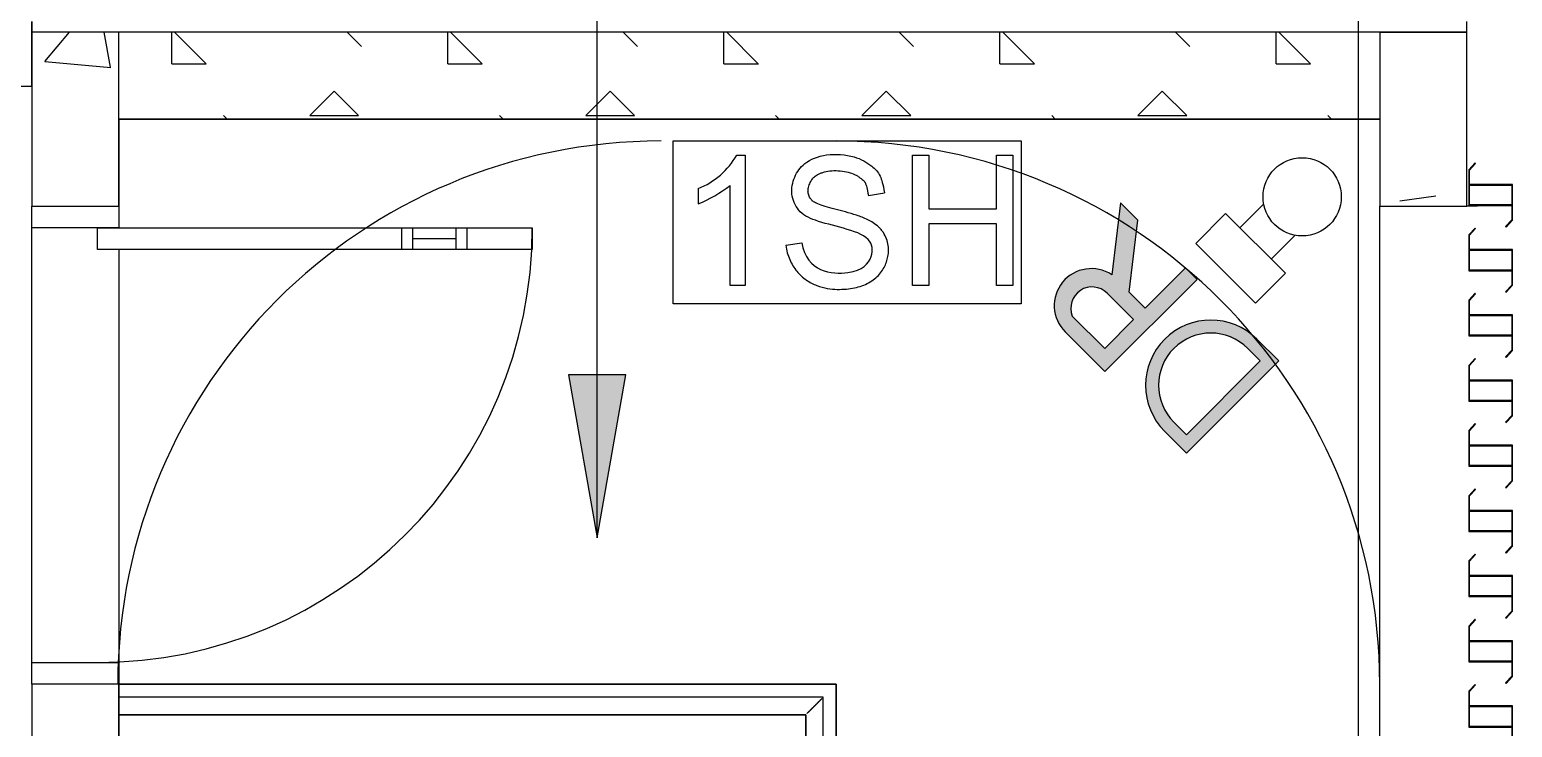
# Model space of a CAD drawing. Header units: millimetres. Extents: x -145636 to 131102, y -135903 to -7470.
# Drawn here: x 68039 to 71450, y -47922 to -46317 of the extents above; entities that cross this region are included whole.
import ezdxf

# ---------------------------------------------------------------- set-up
doc = ezdxf.new("R2010")
doc.units = ezdxf.units.MM
doc.layers.add('M_ARCHI', color=8, linetype='Continuous')

# ---------------------------------------------------------------- blocks, each defined once
blk = doc.blocks.new('RF Archi 21.10.2024')
at = {"layer": 'M_ARCHI'}
h = blk.add_hatch(color=8, dxfattribs=at)
h.paths.add_polyline_path([(-95493.3, -63484.7), (-95543.6, -63434.5), (-95574.6, -63410.6), (-95610.8, -63395.7), (-95649.6, -63390.5), (-95688.5, -63395.7), (-95724.6, -63410.6), (-95755.7, -63434.5), (-95780.9, -63468.9), (-95794.5, -63501.7), (-95799.6, -63540.5), (-95794.5, -63579.4), (-95779.6, -63615.5), (-95755.7, -63646.6), (-95705.5, -63696.9), (-95586, -63577.4)])
h.paths.add_polyline_path([(-95535.8, -63484.7), (-95705.5, -63654.4), (-95734.5, -63625.4), (-95753.6, -63600.5), (-95765.6, -63571.6), (-95769.6, -63540.5), (-95765.6, -63509.5), (-95753.6, -63480.5), (-95734.5, -63455.7), (-95709.6, -63436.6), (-95680.7, -63424.6), (-95649.6, -63420.5), (-95618.6, -63424.6), (-95586, -63439.5), (-95564.8, -63455.7)])
h.paths.add_polyline_path([(-95681.1, -63296.9), (-95708, -63270.1), (-95800.8, -63362.9), (-95837.7, -63326), (-95817.4, -63160.7), (-95857.2, -63120.9), (-95877.5, -63286.2), (-95896.1, -63277), (-95916.5, -63272.5), (-95937.3, -63273.1), (-95957.3, -63278.8), (-95975.4, -63289.1), (-95990.4, -63303.5), (-96001.5, -63321.1), (-96008, -63340.9), (-96009.5, -63361.7), (-96005.9, -63382.2), (-95997.5, -63401.3), (-95984.7, -63417.7), (-95893.3, -63509.1), (-95853.1, -63468.9)])
h.paths.add_polyline_path([(-95827.3, -63389.4), (-95893.6, -63455.7), (-95968.1, -63381.2), (-95971.1, -63369.5), (-95971.2, -63357.4), (-95968.3, -63345.6), (-95962.5, -63334.9), (-95954.4, -63326), (-95944.2, -63319.3), (-95932.8, -63315.4), (-95920.7, -63314.3), (-95908.8, -63316.3), (-95897.7, -63321.2), (-95888.1, -63328.6)])
blk.add_hatch(color=8, dxfattribs=at).paths.add_polyline_path([(-97061.2, -63891.5), (-96995.1, -63516.5), (-97127.3, -63516.5)])
blk.add_hatch(color=8, dxfattribs=at).paths.add_polyline_path([(-97061.2, -63891.5), (-96995.1, -63516.5), (-97127.3, -63516.5)])
at = {"layer": 'M_ARCHI', "color": 8}
for p, q in [((-95311, -25375.2), (-95311, -128210.3)), ((-97061.2, -63891.5), (-97061.2, -62016.9)), ((-97061.2, -63891.5), (-97061.2, -62016.9)), ((-98361, -62703.5), (-98361, -62928.5)), ((-98361, -62853.5), (-98361, -62703.5)), ((-95061, -62728.5), (-95061, -62703.5)), ((-95261, -62728.5), (-98361, -62728.5)), ((-98161, -62728.5), (-98361, -62728.5)), ((-98361, -62728.5), (-98361, -63128.5)), ((-98161, -63128.5), (-98161, -62728.5)), ((-95261, -62728.5), (-95061, -62728.5)), ((-95061, -62728.5), (-95261, -62728.5)), ((-95261, -62728.5), (-95261, -63128.5)), ((-95061, -63128.5), (-95061, -62728.5)), ((-95061, -63128.5), (-95061, -62728.5)), ((-98361, -62853.5), (-102236, -62853.5)), ((-98361, -62928.5), (-98361, -63128.5)), ((-98161, -62928.5), (-95261, -62928.5)), ((-98161, -63128.5), (-98161, -62928.5)), ((-95261, -62928.5), (-98161, -62928.5)), ((-98161, -62928.5), (-98161, -63178.5)), ((-95261, -62928.5), (-98161, -62928.5)), ((-95261, -62928.5), (-95261, -63128.5)), ((-96886, -63353.5), (-96886, -62978.5)), ((-96886, -62978.5), (-96086, -62978.5)), ((-96086, -62978.5), (-96086, -63353.5)), ((-96739.9, -63010.9), (-96720.5, -63010.9)), ((-96720.5, -63010.9), (-96720.5, -63310.9)), ((-96336, -63310.9), (-96336, -63010.9)), ((-96336, -63010.9), (-96298.5, -63010.9)), ((-96298.5, -63010.9), (-96298.5, -63134.6)), ((-96142.2, -63134.6), (-96142.2, -63010.9)), ((-96142.2, -63010.9), (-96104.7, -63010.9)), ((-96104.7, -63010.9), (-96104.7, -63310.9)), ((-95041.7, -63028.9), (-95056, -63044.7)), ((-95056, -63044.7), (-95056, -63126.9)), ((-95056, -63044.7), (-95056, -63044.7)), ((-95054.5, -63045.3), (-95040.6, -63030)), ((-95054.5, -63078.5), (-95054.5, -63045.3)), ((-95054.5, -63045.3), (-95054.5, -63045.3)), ((-95040.6, -63030), (-95041.7, -63028.9)), ((-95041.7, -63028.9), (-95041.7, -63028.9)), ((-95040.6, -63030), (-95040.6, -63030)), ((-96828.4, -63088.1), (-96828.4, -63123.4)), ((-96755.1, -63310.9), (-96755.1, -63081.1)), ((-94956, -63078.5), (-95054.5, -63078.5)), ((-95054.5, -63078.5), (-95054.5, -63078.5)), ((-95054.5, -63080), (-94957.5, -63080)), ((-95054.5, -63125.4), (-95054.5, -63080)), ((-95054.5, -63080), (-95054.5, -63080)), ((-94957.5, -63080), (-94957.5, -63125.4)), ((-94957.5, -63080), (-94957.5, -63080)), ((-94956, -63160.6), (-94956, -63078.5)), ((-94956, -63078.5), (-94956, -63078.5)), ((-96437.2, -63104.2), (-96400.2, -63097.7)), ((-95857.2, -63120.9), (-95877.5, -63286.2)), ((-95817.4, -63160.7), (-95857.2, -63120.9)), ((-95528, -63123.3), (-95582.7, -63178)), ((-94957.5, -63125.4), (-95054.5, -63125.4)), ((-95054.5, -63125.4), (-95054.5, -63125.4)), ((-94957.5, -63125.4), (-94957.5, -63125.4)), ((-98361, -63128.5), (-98161, -63128.5)), ((-98361, -64228.5), (-98361, -63128.5)), ((-98361, -63128.5), (-98161, -63128.5)), ((-98361, -63128.5), (-98161, -63128.5)), ((-98361, -63178.5), (-98361, -63128.5)), ((-98361, -63128.5), (-98161, -63128.5)), ((-98161, -63128.5), (-98161, -63178.5)), ((-96298.5, -63134.6), (-96142.2, -63134.6)), ((-95684.4, -63214.2), (-95615.5, -63145.2)), ((-95615.5, -63145.2), (-95477.8, -63283)), ((-95261, -70213.5), (-95261, -63128.5)), ((-95261, -63128.5), (-95061, -63128.5)), ((-95036, -63128.5), (-95061, -63128.5)), ((-95056, -63126.9), (-94957.5, -63126.9)), ((-95056, -63126.9), (-95056, -63126.9)), ((-94957.5, -63126.9), (-94957.5, -63160.1)), ((-94957.5, -63126.9), (-94957.5, -63126.9)), ((-98161, -63178.5), (-98361, -63178.5)), ((-98210.2, -63228.5), (-98210.2, -63178.5)), ((-98210.2, -63178.5), (-97210.2, -63178.5)), ((-97510.2, -63228.5), (-97510.2, -63178.5)), ((-97485.2, -63228.5), (-97485.2, -63178.5)), ((-97385.2, -63228.5), (-97385.2, -63178.5)), ((-97360.2, -63228.5), (-97360.2, -63178.5)), ((-97210.2, -63178.5), (-97210.2, -63228.5)), ((-96298.5, -63169.5), (-96298.5, -63310.9)), ((-96142.2, -63169.5), (-96298.5, -63169.5)), ((-96142.2, -63310.9), (-96142.2, -63169.5)), ((-95837.7, -63326), (-95817.4, -63160.7)), ((-95041.7, -63178.9), (-95056, -63194.7)), ((-95054.5, -63195.3), (-95040.6, -63180)), ((-95040.6, -63180), (-95041.7, -63178.9)), ((-95041.7, -63178.9), (-95041.7, -63178.9)), ((-95040.6, -63180), (-95040.6, -63180)), ((-94957.5, -63160.1), (-94971.5, -63175.5)), ((-94971.5, -63175.5), (-94970.4, -63176.5)), ((-94971.5, -63175.5), (-94971.5, -63175.5)), ((-94970.4, -63176.5), (-94956, -63160.6)), ((-94970.4, -63176.5), (-94970.4, -63176.5)), ((-94957.5, -63160.1), (-94957.5, -63160.1)), ((-94956, -63160.6), (-94956, -63160.6)), ((-97385.2, -63203.5), (-97485.2, -63203.5)), ((-96627.3, -63218.5), (-96590.3, -63212.7)), ((-95546.7, -63351.9), (-95684.4, -63214.2)), ((-95455.8, -63195.4), (-95510.5, -63250.2)), ((-95056, -63194.7), (-95056, -63276.9)), ((-95056, -63194.7), (-95056, -63194.7)), ((-95054.5, -63228.5), (-95054.5, -63195.3)), ((-95054.5, -63195.3), (-95054.5, -63195.3)), ((-97210.2, -63228.5), (-98210.2, -63228.5)), ((-98161, -63228.5), (-98161, -64603.5)), ((-94956, -63228.5), (-95054.5, -63228.5)), ((-95054.5, -63228.5), (-95054.5, -63228.5)), ((-95054.5, -63230), (-94957.5, -63230)), ((-95054.5, -63275.4), (-95054.5, -63230)), ((-95054.5, -63230), (-95054.5, -63230)), ((-94957.5, -63230), (-94957.5, -63275.4)), ((-94957.5, -63230), (-94957.5, -63230)), ((-94956, -63310.6), (-94956, -63228.5)), ((-94956, -63228.5), (-94956, -63228.5)), ((-95708, -63270.1), (-95800.8, -63362.9)), ((-95681.1, -63296.9), (-95708, -63270.1)), ((-95546.7, -63351.9), (-95477.8, -63283)), ((-95056, -63276.9), (-94957.5, -63276.9)), ((-95056, -63276.9), (-95056, -63276.9)), ((-94957.5, -63275.4), (-95054.5, -63275.4)), ((-95054.5, -63275.4), (-95054.5, -63275.4)), ((-94957.5, -63275.4), (-94957.5, -63275.4)), ((-94957.5, -63276.9), (-94957.5, -63310.1)), ((-94957.5, -63276.9), (-94957.5, -63276.9)), ((-96720.5, -63310.9), (-96755.1, -63310.9)), ((-96298.5, -63310.9), (-96336, -63310.9)), ((-96104.7, -63310.9), (-96142.2, -63310.9)), ((-95893.3, -63509.1), (-95681.1, -63296.9)), ((-95888.1, -63328.6), (-95827.3, -63389.4)), ((-95800.8, -63362.9), (-95837.7, -63326)), ((-95041.7, -63328.9), (-95056, -63344.7)), ((-95054.5, -63345.3), (-95040.6, -63330)), ((-95040.6, -63330), (-95041.7, -63328.9)), ((-95041.7, -63328.9), (-95041.7, -63328.9)), ((-95040.6, -63330), (-95040.6, -63330)), ((-94957.5, -63310.1), (-94971.5, -63325.5)), ((-94971.5, -63325.5), (-94970.4, -63326.5)), ((-94971.5, -63325.5), (-94971.5, -63325.5)), ((-94970.4, -63326.5), (-94956, -63310.6)), ((-94970.4, -63326.5), (-94970.4, -63326.5)), ((-94957.5, -63310.1), (-94957.5, -63310.1)), ((-94956, -63310.6), (-94956, -63310.6)), ((-96086, -63353.5), (-96886, -63353.5)), ((-95056, -63344.7), (-95056, -63426.9)), ((-95056, -63344.7), (-95056, -63344.7)), ((-95054.5, -63378.5), (-95054.5, -63345.3)), ((-95054.5, -63345.3), (-95054.5, -63345.3)), ((-95893.6, -63455.7), (-95968.1, -63381.2)), ((-95827.3, -63389.4), (-95893.6, -63455.7)), ((-94956, -63378.5), (-95054.5, -63378.5)), ((-95054.5, -63378.5), (-95054.5, -63378.5)), ((-95054.5, -63380), (-94957.5, -63380)), ((-95054.5, -63425.4), (-95054.5, -63380)), ((-95054.5, -63380), (-95054.5, -63380)), ((-94957.5, -63380), (-94957.5, -63425.4)), ((-94957.5, -63380), (-94957.5, -63380)), ((-94956, -63460.6), (-94956, -63378.5)), ((-94956, -63378.5), (-94956, -63378.5)), ((-95984.7, -63417.7), (-95893.3, -63509.1)), ((-95056, -63426.9), (-94957.5, -63426.9)), ((-95056, -63426.9), (-95056, -63426.9)), ((-94957.5, -63425.4), (-95054.5, -63425.4)), ((-95054.5, -63425.4), (-95054.5, -63425.4)), ((-94957.5, -63425.4), (-94957.5, -63425.4)), ((-94957.5, -63426.9), (-94957.5, -63460.1)), ((-94957.5, -63426.9), (-94957.5, -63426.9)), ((-95564.8, -63455.7), (-95535.8, -63484.7)), ((-95493.3, -63484.7), (-95543.6, -63434.5)), ((-94957.5, -63460.1), (-94971.5, -63475.5)), ((-94970.4, -63476.5), (-94956, -63460.6)), ((-94957.5, -63460.1), (-94957.5, -63460.1)), ((-94956, -63460.6), (-94956, -63460.6)), ((-95535.8, -63484.7), (-95705.5, -63654.4)), ((-95705.5, -63696.9), (-95493.3, -63484.7)), ((-95041.7, -63478.9), (-95056, -63494.7)), ((-95056, -63494.7), (-95056, -63576.9)), ((-95056, -63494.7), (-95056, -63494.7)), ((-95054.5, -63495.3), (-95040.6, -63480)), ((-95054.5, -63528.5), (-95054.5, -63495.3)), ((-95054.5, -63495.3), (-95054.5, -63495.3)), ((-95040.6, -63480), (-95041.7, -63478.9)), ((-95041.7, -63478.9), (-95041.7, -63478.9)), ((-95040.6, -63480), (-95040.6, -63480)), ((-94971.5, -63475.5), (-94970.4, -63476.5)), ((-94971.5, -63475.5), (-94971.5, -63475.5)), ((-94970.4, -63476.5), (-94970.4, -63476.5)), ((-96995.1, -63516.5), (-97127.3, -63516.5)), ((-97127.3, -63516.5), (-97061.2, -63891.5)), ((-96995.1, -63516.5), (-97127.3, -63516.5)), ((-97127.3, -63516.5), (-97061.2, -63891.5)), ((-97061.2, -63891.5), (-96995.1, -63516.5)), ((-97061.2, -63891.5), (-96995.1, -63516.5)), ((-94956, -63528.5), (-95054.5, -63528.5)), ((-95054.5, -63528.5), (-95054.5, -63528.5)), ((-95054.5, -63530), (-94957.5, -63530)), ((-95054.5, -63575.4), (-95054.5, -63530)), ((-95054.5, -63530), (-95054.5, -63530)), ((-94957.5, -63530), (-94957.5, -63575.4)), ((-94957.5, -63530), (-94957.5, -63530)), ((-94956, -63610.6), (-94956, -63528.5)), ((-94956, -63528.5), (-94956, -63528.5)), ((-95056, -63576.9), (-94957.5, -63576.9)), ((-95056, -63576.9), (-95056, -63576.9)), ((-94957.5, -63575.4), (-95054.5, -63575.4)), ((-95054.5, -63575.4), (-95054.5, -63575.4)), ((-94957.5, -63575.4), (-94957.5, -63575.4)), ((-94957.5, -63576.9), (-94957.5, -63610.1)), ((-94957.5, -63576.9), (-94957.5, -63576.9)), ((-95705.5, -63654.4), (-95734.5, -63625.4)), ((-95041.7, -63628.9), (-95056, -63644.7)), ((-95054.5, -63645.3), (-95040.6, -63630)), ((-95040.6, -63630), (-95041.7, -63628.9)), ((-95041.7, -63628.9), (-95041.7, -63628.9)), ((-95040.6, -63630), (-95040.6, -63630)), ((-94957.5, -63610.1), (-94971.5, -63625.5)), ((-94971.5, -63625.5), (-94970.4, -63626.5)), ((-94971.5, -63625.5), (-94971.5, -63625.5)), ((-94970.4, -63626.5), (-94956, -63610.6)), ((-94970.4, -63626.5), (-94970.4, -63626.5)), ((-94957.5, -63610.1), (-94957.5, -63610.1)), ((-94956, -63610.6), (-94956, -63610.6)), ((-95755.7, -63646.6), (-95705.5, -63696.9)), ((-95056, -63644.7), (-95056, -63726.9)), ((-95056, -63644.7), (-95056, -63644.7)), ((-95054.5, -63678.5), (-95054.5, -63645.3)), ((-95054.5, -63645.3), (-95054.5, -63645.3)), ((-94956, -63678.5), (-95054.5, -63678.5)), ((-95054.5, -63678.5), (-95054.5, -63678.5)), ((-95054.5, -63680), (-94957.5, -63680)), ((-95054.5, -63725.4), (-95054.5, -63680)), ((-95054.5, -63680), (-95054.5, -63680)), ((-94957.5, -63680), (-94957.5, -63725.4)), ((-94957.5, -63680), (-94957.5, -63680)), ((-94956, -63760.6), (-94956, -63678.5)), ((-94956, -63678.5), (-94956, -63678.5)), ((-95056, -63726.9), (-94957.5, -63726.9)), ((-95056, -63726.9), (-95056, -63726.9)), ((-94957.5, -63725.4), (-95054.5, -63725.4)), ((-95054.5, -63725.4), (-95054.5, -63725.4)), ((-94957.5, -63725.4), (-94957.5, -63725.4)), ((-94957.5, -63726.9), (-94957.5, -63760.1)), ((-94957.5, -63726.9), (-94957.5, -63726.9)), ((-94957.5, -63760.1), (-94971.5, -63775.5)), ((-94970.4, -63776.5), (-94956, -63760.6)), ((-94957.5, -63760.1), (-94957.5, -63760.1)), ((-94956, -63760.6), (-94956, -63760.6)), ((-95041.7, -63778.9), (-95056, -63794.7)), ((-95056, -63794.7), (-95056, -63876.9)), ((-95056, -63794.7), (-95056, -63794.7)), ((-95054.5, -63795.3), (-95040.6, -63780)), ((-95054.5, -63828.5), (-95054.5, -63795.3)), ((-95054.5, -63795.3), (-95054.5, -63795.3)), ((-95040.6, -63780), (-95041.7, -63778.9)), ((-95041.7, -63778.9), (-95041.7, -63778.9)), ((-95040.6, -63780), (-95040.6, -63780)), ((-94971.5, -63775.5), (-94970.4, -63776.5)), ((-94971.5, -63775.5), (-94971.5, -63775.5)), ((-94970.4, -63776.5), (-94970.4, -63776.5)), ((-94956, -63828.5), (-95054.5, -63828.5)), ((-95054.5, -63828.5), (-95054.5, -63828.5)), ((-95054.5, -63830), (-94957.5, -63830)), ((-95054.5, -63875.4), (-95054.5, -63830)), ((-95054.5, -63830), (-95054.5, -63830)), ((-94957.5, -63830), (-94957.5, -63875.4)), ((-94957.5, -63830), (-94957.5, -63830)), ((-94956, -63910.6), (-94956, -63828.5)), ((-94956, -63828.5), (-94956, -63828.5)), ((-94957.5, -63875.4), (-95054.5, -63875.4)), ((-95054.5, -63875.4), (-95054.5, -63875.4)), ((-94957.5, -63875.4), (-94957.5, -63875.4)), ((-95056, -63876.9), (-94957.5, -63876.9)), ((-95056, -63876.9), (-95056, -63876.9)), ((-94957.5, -63910.1), (-94971.5, -63925.5)), ((-94957.5, -63876.9), (-94957.5, -63910.1)), ((-94957.5, -63876.9), (-94957.5, -63876.9)), ((-94957.5, -63910.1), (-94957.5, -63910.1)), ((-95041.7, -63928.9), (-95056, -63944.7)), ((-95054.5, -63945.3), (-95040.6, -63930)), ((-95040.6, -63930), (-95041.7, -63928.9)), ((-95041.7, -63928.9), (-95041.7, -63928.9)), ((-95040.6, -63930), (-95040.6, -63930)), ((-94971.5, -63925.5), (-94970.4, -63926.5)), ((-94971.5, -63925.5), (-94971.5, -63925.5)), ((-94970.4, -63926.5), (-94956, -63910.6)), ((-94970.4, -63926.5), (-94970.4, -63926.5)), ((-94956, -63910.6), (-94956, -63910.6)), ((-95056, -63944.7), (-95056, -64026.9)), ((-95056, -63944.7), (-95056, -63944.7)), ((-95054.5, -63978.5), (-95054.5, -63945.3)), ((-95054.5, -63945.3), (-95054.5, -63945.3)), ((-94956, -63978.5), (-95054.5, -63978.5)), ((-95054.5, -63978.5), (-95054.5, -63978.5)), ((-95054.5, -63980), (-94957.5, -63980)), ((-95054.5, -64025.4), (-95054.5, -63980)), ((-95054.5, -63980), (-95054.5, -63980)), ((-94957.5, -63980), (-94957.5, -64025.4)), ((-94957.5, -63980), (-94957.5, -63980)), ((-94956, -64060.6), (-94956, -63978.5)), ((-94956, -63978.5), (-94956, -63978.5)), ((-95056, -64026.9), (-94957.5, -64026.9)), ((-95056, -64026.9), (-95056, -64026.9)), ((-94957.5, -64025.4), (-95054.5, -64025.4)), ((-95054.5, -64025.4), (-95054.5, -64025.4)), ((-94957.5, -64025.4), (-94957.5, -64025.4)), ((-94957.5, -64026.9), (-94957.5, -64060.1)), ((-94957.5, -64026.9), (-94957.5, -64026.9)), ((-95041.7, -64078.9), (-95056, -64094.7)), ((-95054.5, -64095.3), (-95040.6, -64080)), ((-95040.6, -64080), (-95041.7, -64078.9)), ((-95041.7, -64078.9), (-95041.7, -64078.9)), ((-95040.6, -64080), (-95040.6, -64080)), ((-94957.5, -64060.1), (-94971.5, -64075.5)), ((-94971.5, -64075.5), (-94970.4, -64076.5)), ((-94971.5, -64075.5), (-94971.5, -64075.5)), ((-94970.4, -64076.5), (-94956, -64060.6)), ((-94970.4, -64076.5), (-94970.4, -64076.5)), ((-94957.5, -64060.1), (-94957.5, -64060.1)), ((-94956, -64060.6), (-94956, -64060.6)), ((-95056, -64094.7), (-95056, -64176.9)), ((-95056, -64094.7), (-95056, -64094.7)), ((-95054.5, -64128.5), (-95054.5, -64095.3)), ((-95054.5, -64095.3), (-95054.5, -64095.3)), ((-94956, -64128.5), (-95054.5, -64128.5)), ((-95054.5, -64128.5), (-95054.5, -64128.5)), ((-95054.5, -64130), (-94957.5, -64130)), ((-95054.5, -64175.4), (-95054.5, -64130)), ((-95054.5, -64130), (-95054.5, -64130)), ((-94957.5, -64130), (-94957.5, -64175.4)), ((-94957.5, -64130), (-94957.5, -64130)), ((-94956, -64210.6), (-94956, -64128.5)), ((-94956, -64128.5), (-94956, -64128.5)), ((-98361, -64178.5), (-98161, -64178.5)), ((-98361, -64228.5), (-98361, -64178.5)), ((-98161, -64178.5), (-98161, -64228.5)), ((-95056, -64176.9), (-94957.5, -64176.9)), ((-95056, -64176.9), (-95056, -64176.9)), ((-94957.5, -64175.4), (-95054.5, -64175.4)), ((-95054.5, -64175.4), (-95054.5, -64175.4)), ((-94957.5, -64175.4), (-94957.5, -64175.4)), ((-94957.5, -64176.9), (-94957.5, -64210.1)), ((-94957.5, -64176.9), (-94957.5, -64176.9)), ((-98161, -64199.4), (-98161, -64474.4)), ((-94957.5, -64210.1), (-94971.5, -64225.5)), ((-94970.4, -64226.5), (-94956, -64210.6)), ((-94957.5, -64210.1), (-94957.5, -64210.1)), ((-94956, -64210.6), (-94956, -64210.6)), ((-98161, -64228.5), (-98361, -64228.5)), ((-98361, -64228.5), (-98361, -70413.5)), ((-98161, -64228.5), (-98361, -64228.5)), ((-98161, -64228.5), (-98361, -64228.5)), ((-98161, -68013.5), (-98161, -64228.5)), ((-98161, -64228.5), (-96511, -64228.5)), ((-98161, -64328.5), (-98161, -64228.5)), ((-96511, -64228.5), (-98161, -64228.5)), ((-96911, -64228.5), (-96511, -64228.5)), ((-96511, -64228.5), (-96911, -64228.5)), ((-96511, -64228.5), (-96511, -64603.5)), ((-96511, -64228.5), (-96511, -64603.5)), ((-96511, -64603.5), (-96511, -64228.5)), ((-96511, -64603.5), (-96511, -64228.5)), ((-95041.7, -64228.9), (-95056, -64244.7)), ((-95056, -64244.7), (-95056, -64326.9)), ((-95056, -64244.7), (-95056, -64244.7)), ((-95054.5, -64245.3), (-95040.6, -64230)), ((-95054.5, -64278.5), (-95054.5, -64245.3)), ((-95054.5, -64245.3), (-95054.5, -64245.3)), ((-95040.6, -64230), (-95041.7, -64228.9)), ((-95041.7, -64228.9), (-95041.7, -64228.9)), ((-95040.6, -64230), (-95040.6, -64230)), ((-94971.5, -64225.5), (-94970.4, -64226.5)), ((-94971.5, -64225.5), (-94971.5, -64225.5)), ((-94970.4, -64226.5), (-94970.4, -64226.5)), ((-96541, -64258.5), (-98161, -64258.5)), ((-98161, -64298.5), (-98161, -64258.5)), ((-96541, -64258.5), (-98161, -64258.5)), ((-98161, -64261.2), (-98161, -64295.8)), ((-98161, -64295.8), (-98161, -64261.2)), ((-98161, -64293.5), (-98161, -64263.5)), ((-98161, -64293.5), (-98161, -64263.5)), ((-96541, -64597.6), (-96541, -64258.5)), ((-96541, -64603.5), (-96541, -64258.5)), ((-94956, -64278.5), (-95054.5, -64278.5)), ((-95054.5, -64278.5), (-95054.5, -64278.5)), ((-95054.5, -64280), (-94957.5, -64280)), ((-95054.5, -64325.4), (-95054.5, -64280)), ((-95054.5, -64280), (-95054.5, -64280)), ((-94957.5, -64280), (-94957.5, -64325.4)), ((-94957.5, -64280), (-94957.5, -64280)), ((-94956, -64360.6), (-94956, -64278.5)), ((-94956, -64278.5), (-94956, -64278.5)), ((-98161, -64298.5), (-96581, -64298.5)), ((-96581, -64298.5), (-98161, -64298.5)), ((-96581, -64298.5), (-96581, -64597.6)), ((-96581, -64603.5), (-96581, -64298.5)), ((-95056, -64326.9), (-94957.5, -64326.9)), ((-95056, -64326.9), (-95056, -64326.9)), ((-94957.5, -64325.4), (-95054.5, -64325.4)), ((-95054.5, -64325.4), (-95054.5, -64325.4)), ((-94957.5, -64325.4), (-94957.5, -64325.4)), ((-94957.5, -64326.9), (-94957.5, -64360.1)), ((-94957.5, -64326.9), (-94957.5, -64326.9))]:
    blk.add_line(p, q, dxfattribs=at)
at = {"layer": 'M_ARCHI', "color": 8, "linetype": 'Continuous'}
for p, q in [((-98331.6, -62796), (-98274.9, -62728.5)), ((-98180.2, -62808.4), (-98195, -62728.5)), ((-98039.6, -62801.1), (-98039.6, -62728.5)), ((-97960.4, -62801.1), (-98033, -62728.5)), ((-97603.1, -62761.4), (-97636.1, -62728.5)), ((-97404.6, -62801.1), (-97404.6, -62728.5)), ((-97325.4, -62801.1), (-97398, -62728.5)), ((-96968.1, -62761.4), (-97001.1, -62728.5)), ((-96769.6, -62801.1), (-96769.6, -62728.5)), ((-96690.4, -62801.1), (-96763, -62728.5)), ((-96333.1, -62761.4), (-96366.1, -62728.5)), ((-96134.6, -62801.1), (-96134.6, -62728.5)), ((-96055.4, -62801.1), (-96128, -62728.5)), ((-95698.1, -62761.4), (-95731.1, -62728.5)), ((-95499.6, -62801.1), (-95499.6, -62728.5)), ((-95420.4, -62801.1), (-95493, -62728.5)), ((-98331.6, -62796), (-98179.8, -62809.3)), ((-98039.6, -62801.1), (-97960.3, -62801.1)), ((-97404.6, -62801.1), (-97325.3, -62801.1)), ((-96769.6, -62801.1), (-96690.3, -62801.1)), ((-96134.6, -62801.1), (-96055.3, -62801.1)), ((-95499.6, -62801.1), (-95420.3, -62801.1)), ((-97722.2, -62920.2), (-97666.1, -62864.1)), ((-97609.9, -62920.2), (-97666.1, -62864.1)), ((-97087.2, -62920.2), (-97031.1, -62864.1)), ((-96974.9, -62920.2), (-97031.1, -62864.1)), ((-96452.2, -62920.2), (-96396.1, -62864.1)), ((-96339.9, -62920.2), (-96396.1, -62864.1)), ((-95817.2, -62920.2), (-95761.1, -62864.1)), ((-95704.9, -62920.2), (-95761.1, -62864.1)), ((-97912.3, -62928.5), (-97920.6, -62920.2)), ((-97722.1, -62920.2), (-97609.9, -62920.2)), ((-97277.3, -62928.5), (-97285.6, -62920.2)), ((-97087.1, -62920.2), (-96974.9, -62920.2)), ((-96642.3, -62928.5), (-96650.6, -62920.2)), ((-96452.1, -62920.2), (-96339.9, -62920.2)), ((-96007.3, -62928.5), (-96015.6, -62920.2)), ((-95817.1, -62920.2), (-95704.9, -62920.2)), ((-95372.3, -62928.5), (-95380.6, -62920.2)), ((-95215.1, -63116), (-95132, -63105))]:
    blk.add_line(p, q, dxfattribs=at)
at = {"layer": 'M_ARCHI', "color": 8}
blk.add_circle((-95439.5, -63106.9), 90, dxfattribs=at)
for centre, radius, start, end in [((-96913.6, -64228.5), 1250, 90, 180), ((-96511, -64228.5), 1250, 0, 90), ((-96895.2, -62922.3), 178.7, 291.9432, 330.2806), ((-96981.6, -62773.5), 382, 293.6395, 306.3605), ((-98210.2, -63178.5), 1000, 270, 0), ((-95924.4, -63357.4), 85.2, 56.6067, 225), ((-95922.7, -63363.2), 48.9, 45, 201.6586), ((-95649.6, -63540.5), 150, 45, 225), ((-95649.6, -63540.5), 120, 45, 225)]:
    blk.add_arc(centre, radius, start, end, dxfattribs=at)
for points, knots in [([(-96590.3, -63212.7), (-96579.7, -63279.7), (-96466.2, -63292.4), (-96425.1, -63249.3), (-96428.5, -63200.1), (-96492.5, -63178.9), (-96561.5, -63162.5), (-96598.2, -63143.6), (-96617.8, -63100.9), (-96608.3, -63059.3), (-96585.6, -63026.8), (-96535.4, -63006), (-96469.4, -63010.9), (-96431.4, -63032.9), (-96410, -63054.3), (-96403.8, -63077.5), (-96400.2, -63097.7)], [0, 0, 0, 0, 0.0704694, 0.1354965, 0.1868985, 0.2416058, 0.294004, 0.3404298, 0.3786303, 0.4163415, 0.4561877, 0.5028762, 0.5508129, 0.5917383, 0.6203888, 0.6421989, 0.6421989, 0.6421989, 0.6421989]), ([(-96627.3, -63218.5), (-96625.5, -63230.3), (-96619.3, -63252.3), (-96602.5, -63279.6), (-96580.3, -63299.5), (-96547.7, -63316), (-96515.5, -63320.6), (-96487.3, -63319.5), (-96468.8, -63316.7), (-96451.8, -63312), (-96436.3, -63305.2), (-96422.7, -63296.2), (-96411.2, -63285.3), (-96402.4, -63272.9), (-96396.4, -63260.1), (-96392.6, -63247.5), (-96390.5, -63233.7), (-96391, -63219), (-96394.7, -63203.7), (-96400.9, -63191.4), (-96407.6, -63182.4), (-96415.5, -63174.1), (-96425.9, -63166.3), (-96442.8, -63157), (-96464.3, -63149), (-96490, -63141.6), (-96514.8, -63135.1), (-96537.2, -63129), (-96551.8, -63124), (-96559.4, -63120.5), (-96563.5, -63118.1), (-96565.8, -63116.3), (-96567.4, -63114.8), (-96569, -63113.1), (-96571.1, -63110.1), (-96573.5, -63105.7), (-96575.2, -63101), (-96575.9, -63097.5), (-96576.1, -63095), (-96576.1, -63092.8), (-96575.9, -63090.4), (-96575.4, -63087.1), (-96574.4, -63082.5), (-96572.3, -63076.8), (-96569.9, -63071.6), (-96567.4, -63067.5), (-96564.7, -63064.1), (-96561.5, -63061), (-96557.4, -63057.9), (-96552.1, -63054.9), (-96545.7, -63052.1), (-96536, -63048.9), (-96521.8, -63046.5), (-96501.6, -63046.7), (-96482.6, -63050), (-96470.9, -63054.4), (-96462.4, -63059), (-96456.6, -63062.8), (-96450.7, -63067.3), (-96447.9, -63070.1), (-96446.3, -63071.8), (-96445.4, -63073.2), (-96444.5, -63074.8), (-96443.5, -63076.7), (-96442.4, -63079.8), (-96440.5, -63086.8), (-96438.6, -63095.9), (-96437.2, -63104.2)], [0, 0, 0, 0, 0.0094441, 0.0188882, 0.0283323, 0.0377764, 0.0566646, 0.0661087, 0.0755528, 0.0849969, 0.094441, 0.1038851, 0.1133292, 0.1227733, 0.1322174, 0.1416615, 0.1511056, 0.1605497, 0.1699938, 0.1794379, 0.18416, 0.188882, 0.1983261, 0.2077702, 0.2266584, 0.2455466, 0.2644348, 0.283323, 0.3022112, 0.3116553, 0.3210994, 0.3305435, 0.3352656, 0.3399876, 0.3494317, 0.3588758, 0.3683199, 0.3777641, 0.3824861, 0.3872082, 0.3919302, 0.3966523, 0.4060964, 0.4155405, 0.4249846, 0.4344287, 0.4438728, 0.4533169, 0.462761, 0.4722051, 0.4816492, 0.4910933, 0.5099815, 0.5288697, 0.5477579, 0.5666461, 0.5760902, 0.5855343, 0.5949784, 0.6044225, 0.6091445, 0.6138666, 0.6185886, 0.6233107, 0.6280327, 0.6327548, 0.6421989, 0.6421989, 0.6421989, 0.6421989]), ([(-96543.7, -64261.2), (-96544.1, -64261.6), (-96544.8, -64262.3), (-96546, -64263.4), (-96547.2, -64264.6), (-96548.8, -64266.3), (-96550.6, -64268.1), (-96552.2, -64269.6), (-96553.3, -64270.8), (-96554.6, -64272), (-96555.8, -64273.3), (-96557.1, -64274.6), (-96558.4, -64275.9), (-96559.7, -64277.2), (-96561, -64278.5), (-96562.3, -64279.8), (-96563.6, -64281.1), (-96564.9, -64282.4), (-96566.2, -64283.7), (-96567.4, -64284.9), (-96568.7, -64286.1), (-96569.9, -64287.3), (-96571, -64288.5), (-96572.1, -64289.6), (-96573.5, -64291), (-96574.9, -64292.3), (-96576.1, -64293.5), (-96577.2, -64294.6), (-96577.9, -64295.4), (-96578.3, -64295.8)], [0.1666667, 0.1666667, 0.1666667, 0.1666667, 0.2083333, 0.2291667, 0.25, 0.2916667, 0.3333333, 0.3541667, 0.375, 0.3958333, 0.4166667, 0.4375, 0.4583333, 0.4791667, 0.5, 0.5208333, 0.5416667, 0.5625, 0.5833333, 0.6041667, 0.625, 0.6458333, 0.6666667, 0.6875, 0.7083333, 0.75, 0.7708333, 0.7916667, 0.8333333, 0.8333333, 0.8333333, 0.8333333]), ([(-96578.3, -64295.8), (-96577.9, -64295.4), (-96577.2, -64294.6), (-96576.1, -64293.5), (-96574.9, -64292.3), (-96573.2, -64290.7), (-96571.4, -64288.9), (-96569.9, -64287.3), (-96568.7, -64286.1), (-96567.4, -64284.9), (-96566.2, -64283.7), (-96564.9, -64282.4), (-96563.6, -64281.1), (-96562.3, -64279.8), (-96561, -64278.5), (-96559.7, -64277.2), (-96558.4, -64275.9), (-96557.1, -64274.6), (-96555.8, -64273.3), (-96554.6, -64272), (-96553.3, -64270.8), (-96552.2, -64269.6), (-96551, -64268.5), (-96549.9, -64267.4), (-96548.5, -64265.9), (-96547.2, -64264.6), (-96546, -64263.4), (-96544.8, -64262.3), (-96544.1, -64261.6), (-96543.7, -64261.2)], [0.1666667, 0.1666667, 0.1666667, 0.1666667, 0.2083333, 0.2291667, 0.25, 0.2916667, 0.3333333, 0.3541667, 0.375, 0.3958333, 0.4166667, 0.4375, 0.4583333, 0.4791667, 0.5, 0.5208333, 0.5416667, 0.5625, 0.5833333, 0.6041667, 0.625, 0.6458333, 0.6666667, 0.6875, 0.7083333, 0.75, 0.7708333, 0.7916667, 0.8333333, 0.8333333, 0.8333333, 0.8333333])]:
    blk.add_open_spline(points, degree=3, knots=knots, dxfattribs=at)

msp = doc.modelspace()

# ---------------------------------------------------------------- block references
at = {"layer": 'M_ARCHI', "color": 8, "linetype": 'Continuous'}
msp.add_blockref('RF Archi 21.10.2024', (166405.7, 16405.4), dxfattribs=at)

doc.saveas('drawing.dxf')
